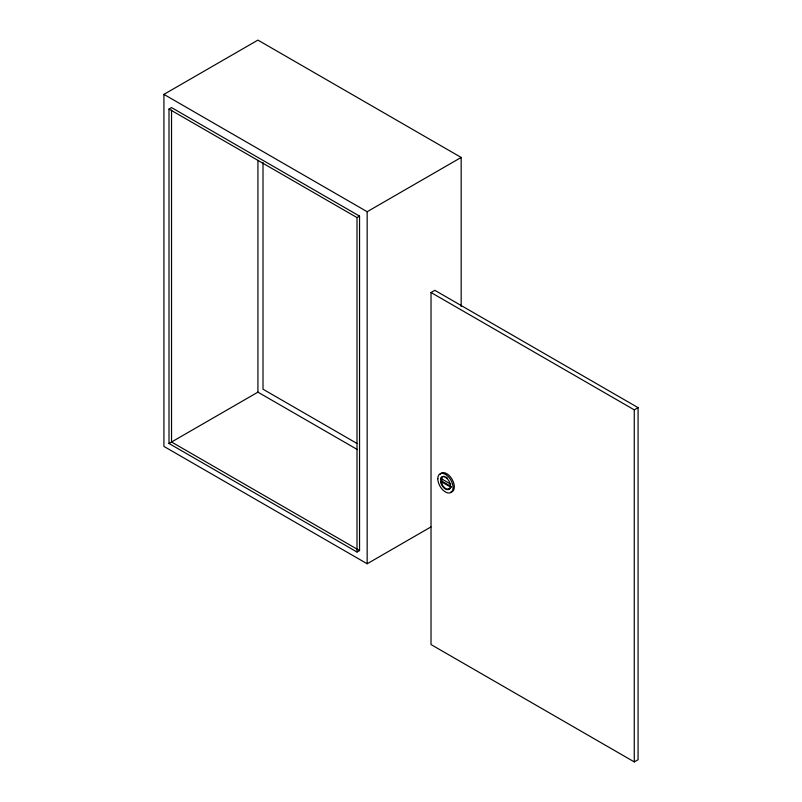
<?xml version="1.0" encoding="UTF-8"?>
<svg xmlns="http://www.w3.org/2000/svg" width="802" height="802" viewBox="0 0 802 802"><rect width="100%" height="100%" fill="white"/><g stroke="black" fill="none" stroke-linecap="round" stroke-linejoin="round"><path stroke-width="1.2" d="M444.639 476.488A7.158 4.13 60 0 0 441.06 478.553L440.549 481.872A7.158 4.13 60 0 0 445.441 489.019A7.158 4.13 60 0 0 450.323 487.516L450.834 487.215L441.06 481.571A7.158 4.13 60 0 0 445.942 488.729A7.158 4.13 60 0 0 450.834 487.215M441.822 478.112L441.822 481.14A7.158 4.13 60 0 0 442.323 482.834M450.323 487.516L450.323 484.488A7.158 4.13 60 0 0 445.441 477.34A7.158 4.13 60 0 0 440.549 478.844M430.915 526.954L367.166 563.766L163.919 446.413L163.919 94.375L257.923 40.1L461.17 157.443L461.17 306.534M169.001 109.042L171.538 107.578L359.547 216.119L359.547 550.563L357.01 552.027L169.001 443.486L169.001 109.042L357.01 217.583L359.547 216.119M163.919 94.375L367.166 211.718L461.17 157.443M169.001 443.486L257.923 392.148L357.381 449.571M431.025 292.509L434.834 290.314L638.081 407.657L638.081 759.705L634.272 761.9L431.025 644.557L431.025 292.509L634.272 409.852L638.081 407.657M440.549 481.872L441.822 481.14L451.596 486.774M450.323 484.488L450.834 484.197M441.06 478.553L449.852 483.626M357.01 443.486L263.006 389.211L263.006 162.495M359.547 550.563L171.538 442.012L171.538 110.074M634.272 409.852L634.272 761.9M367.166 211.718L367.166 563.766M357.01 217.583L357.01 552.027M257.923 160.37L257.923 392.148M440.108 474.233A10.777 6.226 60 0 1 452.097 479.335A10.777 6.226 60 0 1 450.513 492.268M449.24 488.969A7.158 4.13 60 0 1 448.017 488.839M445.942 477.04A7.158 4.13 60 0 1 447.255 478.002M437.812 478.774A10.777 6.226 60 0 0 449.25 492.999A10.777 6.226 60 0 0 449.25 477.761A10.777 6.226 60 0 0 437.812 478.774"/></g></svg>
